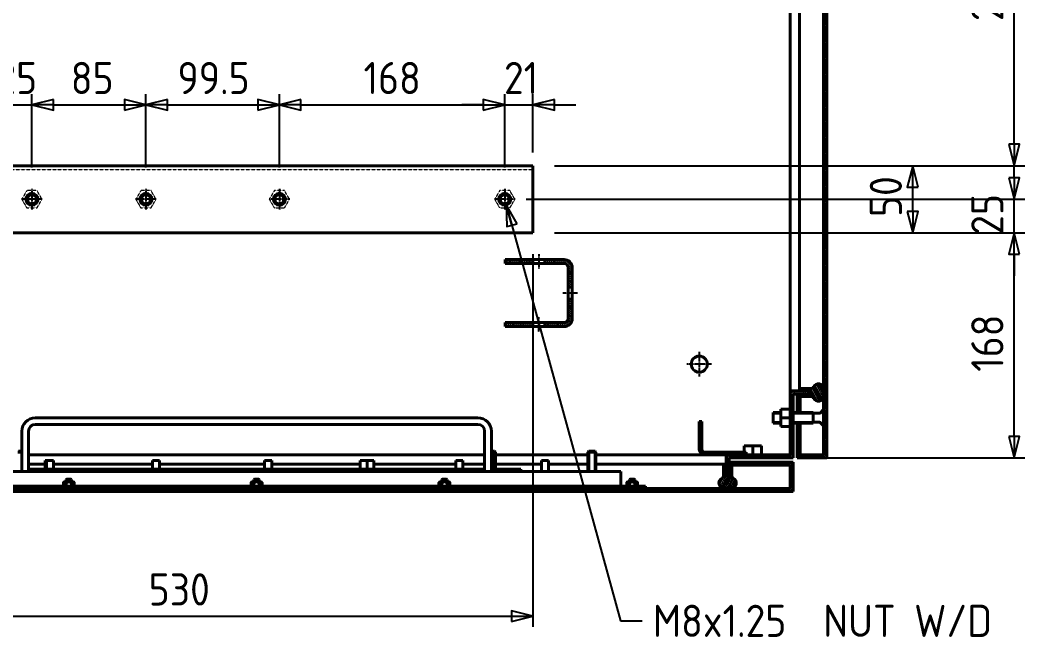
# Model space of a CAD drawing. Header units: millimetres. Extents: x 0 to 6720, y 0 to 4752.
# Drawn here: x 4962 to 5711, y 2012 to 2472 of the extents above; entities that cross this region are included whole.
import ezdxf

# ---------------------------------------------------------------- set-up
doc = ezdxf.new("R2010")
doc.units = ezdxf.units.MM
doc.linetypes.add('DPAB0445$0$CHAIN', pattern=[0.7087, 0.4724, -0.0591, 0.1181, -0.0591])
doc.linetypes.add('DPAB0445$0$DASHED', pattern=[0.2067, 0.1654, -0.0413])
for name, color, linetype, lineweight in [('DPAB0445$0$가려진 것(ISO)', 2, 'DPAB0445$0$DASHED', 18), ('DPAB0445$0$가시적인 것(ISO)', 3, 'Continuous', 40), ('DPAB0445$0$가시적인 좁은 것(ISO)', 3, 'Continuous', 35), ('DPAB0445$0$기호(ISO)', 5, 'Continuous', 25), ('DPAB0445$0$중심 표식(ISO)', 1, 'Continuous', 25), ('DPAB0445$0$중심선(ISO)', 1, 'Continuous', 25), ('DPAB0445$0$치수(ISO)', 2, 'Continuous', 25), ('DPAB0445$0$해치(ISO)', 7, 'Continuous', 18)]:
    doc.layers.add(name, color=color, linetype=linetype, lineweight=lineweight)
doc.styles.add('DPAB0445$0$치수 텍스트_PSTEK_POSCO', font='isocp.shx')
doc.dimstyles.new('DPAB0445$0$치수_PSTEK_POSCO', dxfattribs={"dimscale": 16, "dimtxt": 1.5, "dimasz": 1, "dimexe": 0.5, "dimexo": 1, "dimgap": 0.5, "dimtad": 1, "dimrnd": 1e-08, "dimdsep": 46, "dimtxsty": 'DPAB0445$0$치수 텍스트_PSTEK_POSCO', "dimblk": 'DPAB0445$0$Filled-2', "dimcen": 0.09, "dimdle": 10, "dimclrd": 7, "dimclre": 7, "dimclrt": 2, "dimadec": 1, "dimazin": 2, "dimtfac": 1, "dimtmove": 0, "dimatfit": 3, "dimldrblk": 'DPAB0445$0$Filled-2', "dimfxl": 0, "dimtolj": 1, "dimlwd": -1, "dimlwe": -1, "dimarcsym": 0})
doc.dimstyles.new('DPAB0445$0$치수_PSTEK_POSCO$7', dxfattribs={"dimscale": 16, "dimtxt": 1.5, "dimasz": 1, "dimexe": 0.5, "dimexo": 1, "dimgap": 0.5, "dimtad": 1, "dimrnd": 1e-08, "dimdsep": 46, "dimtxsty": 'DPAB0445$0$치수 텍스트_PSTEK_POSCO', "dimblk": 'DPAB0445$0$Filled-2', "dimcen": 0.09, "dimdle": 10, "dimclrd": 7, "dimclre": 7, "dimclrt": 2, "dimadec": 1, "dimazin": 2, "dimtfac": 1, "dimtmove": 0, "dimatfit": 3, "dimldrblk": 'DPAB0445$0$Filled-2', "dimfxl": 0, "dimtolj": 1, "dimlwd": -1, "dimlwe": -1, "dimarcsym": 0})
pattern_1 = [(135.00021, (-3e-05, -1e-05), (-0.71841785, -0.71842313), [])]
pattern_2 = [(120.000175, (-3e-05, -1e-05), (-0.87988026, -0.5080027), [])]

# ---------------------------------------------------------------- blocks, each defined once
blk = doc.blocks.new('DPAB0445$0$Filled-2')
at = {"color": 0}
for p, q in [((0, 0), (-1, 0.25)), ((-1, 0.25), (-1, -0.25)), ((-1, 0), (0, 0)), ((-1, -0.25), (0, 0))]:
    blk.add_line(p, q, dxfattribs=at)
at = {"color": 0, "flags": 128}
blk.add_lwpolyline([(-1, -0.25), (0, 0), (-1, 0.25), (-1, -0.25)], dxfattribs=at)
at = {"color": 0}
blk.add_solid([(-1, -0.25), (0, 0), (-1, 0.25), (-1, -0.25)], dxfattribs=at)
blk = doc.blocks.new('*D265')
at = {"layer": 'DPAB0445$0$치수(ISO)', "color": 7}
for p, q in [((5360.26, 2313.19), (5711, 2313.19)), ((5703, 2161.19), (5703, 2297.19)), ((5554.26, 2145.19), (5711, 2145.19))]:
    blk.add_line(p, q, dxfattribs=at)
at = {"layer": 'DPAB0445$0$치수(ISO)', "color": 7, "xscale": 16, "yscale": 16, "zscale": 16}
for p, rotation in [((5703, 2313.19), 90), ((5703, 2145.19), 270)]:
    blk.add_blockref('DPAB0445$0$Filled-2', p, dxfattribs=dict(at, rotation=rotation))
at = {"layer": 'DPAB0445$0$치수(ISO)', "color": 2, "insert": (5683, 2209.51), "char_height": 24, "attachment_point": 4, "rotation": 90, "style": 'DPAB0445$0$치수 텍스트_PSTEK_POSCO'}
blk.add_mtext('\\A1;168', dxfattribs=at)
blk = doc.blocks.new('*D266')
at = {"layer": 'DPAB0445$0$치수(ISO)', "color": 7}
for p, q in [((5360.26, 2363.19), (5635.34, 2363.19)), ((5627.34, 2329.19), (5627.34, 2347.19)), ((5360.26, 2313.19), (5635.34, 2313.19))]:
    blk.add_line(p, q, dxfattribs=at)
at = {"layer": 'DPAB0445$0$치수(ISO)', "color": 7, "xscale": 16, "yscale": 16, "zscale": 16}
for p, rotation in [((5627.34, 2363.19), 90), ((5627.34, 2313.19), 270)]:
    blk.add_blockref('DPAB0445$0$Filled-2', p, dxfattribs=dict(at, rotation=rotation))
at = {"layer": 'DPAB0445$0$치수(ISO)', "color": 2, "insert": (5607.34, 2324.98), "char_height": 24, "attachment_point": 4, "rotation": 90, "style": 'DPAB0445$0$치수 텍스트_PSTEK_POSCO'}
blk.add_mtext('\\A1;50', dxfattribs=at)
blk = doc.blocks.new('*D267')
at = {"layer": 'DPAB0445$0$치수(ISO)', "color": 7}
for p, q in [((5360.26, 2623.19), (5711, 2623.19)), ((5703, 2379.19), (5703, 2607.19)), ((5360.26, 2363.19), (5711, 2363.19))]:
    blk.add_line(p, q, dxfattribs=at)
at = {"layer": 'DPAB0445$0$치수(ISO)', "color": 7, "xscale": 16, "yscale": 16, "zscale": 16}
for p, rotation in [((5703, 2623.19), 90), ((5703, 2363.19), 270)]:
    blk.add_blockref('DPAB0445$0$Filled-2', p, dxfattribs=dict(at, rotation=rotation))
at = {"layer": 'DPAB0445$0$치수(ISO)', "color": 2, "insert": (5683, 2471.11), "char_height": 24, "attachment_point": 4, "rotation": 90, "style": 'DPAB0445$0$치수 텍스트_PSTEK_POSCO'}
blk.add_mtext('\\A1;260', dxfattribs=at)
blk = doc.blocks.new('*D274')
at = {"layer": 'DPAB0445$0$치수(ISO)', "color": 7}
for p, q in [((4814.26, 2297.19), (4814.26, 2019.12)), ((5344.26, 2297.19), (5344.26, 2019.12)), ((4830.26, 2027.12), (5328.26, 2027.12))]:
    blk.add_line(p, q, dxfattribs=at)
at = {"layer": 'DPAB0445$0$치수(ISO)', "color": 7, "xscale": 16, "yscale": 16, "zscale": 16, "rotation": 180}
blk.add_blockref('DPAB0445$0$Filled-2', (4814.26, 2027.12), dxfattribs=at)
at = {"layer": 'DPAB0445$0$치수(ISO)', "color": 7, "xscale": 16, "yscale": 16, "zscale": 16}
blk.add_blockref('DPAB0445$0$Filled-2', (5344.26, 2027.12), dxfattribs=at)
at = {"layer": 'DPAB0445$0$치수(ISO)', "color": 2, "insert": (5057.81, 2047.12), "char_height": 24, "attachment_point": 4, "style": 'DPAB0445$0$치수 텍스트_PSTEK_POSCO'}
blk.add_mtext('\\A1;530', dxfattribs=at)
blk = doc.blocks.new('*D278')
at = {"layer": 'DPAB0445$0$치수(ISO)', "color": 7}
for p, q in [((5323.26, 2361.89), (5323.26, 2416.66)), ((5344.26, 2373.19), (5344.26, 2416.66)), ((5307.26, 2408.66), (5291.26, 2408.66)), ((5323.26, 2408.66), (5344.26, 2408.66)), ((5360.26, 2408.66), (5376.26, 2408.66))]:
    blk.add_line(p, q, dxfattribs=at)
at = {"layer": 'DPAB0445$0$치수(ISO)', "color": 7, "xscale": 16, "yscale": 16, "zscale": 16}
blk.add_blockref('DPAB0445$0$Filled-2', (5323.26, 2408.66), dxfattribs=at)
at = {"layer": 'DPAB0445$0$치수(ISO)', "color": 7, "xscale": 16, "yscale": 16, "zscale": 16, "rotation": 180}
blk.add_blockref('DPAB0445$0$Filled-2', (5344.26, 2408.66), dxfattribs=at)
at = {"layer": 'DPAB0445$0$치수(ISO)', "color": 2, "insert": (5322.65, 2428.67), "char_height": 24, "attachment_point": 4, "style": 'DPAB0445$0$치수 텍스트_PSTEK_POSCO'}
blk.add_mtext('\\A1;21', dxfattribs=at)
blk = doc.blocks.new('*D279')
at = {"layer": 'DPAB0445$0$치수(ISO)', "color": 7}
for p, q in [((5155.26, 2361.89), (5155.26, 2416.66)), ((5323.26, 2361.89), (5323.26, 2416.66)), ((5171.26, 2408.66), (5307.26, 2408.66))]:
    blk.add_line(p, q, dxfattribs=at)
at = {"layer": 'DPAB0445$0$치수(ISO)', "color": 7, "xscale": 16, "yscale": 16, "zscale": 16, "rotation": 180}
blk.add_blockref('DPAB0445$0$Filled-2', (5155.26, 2408.66), dxfattribs=at)
at = {"layer": 'DPAB0445$0$치수(ISO)', "color": 7, "xscale": 16, "yscale": 16, "zscale": 16}
blk.add_blockref('DPAB0445$0$Filled-2', (5323.26, 2408.66), dxfattribs=at)
at = {"layer": 'DPAB0445$0$치수(ISO)', "color": 2, "insert": (5218, 2428.66), "char_height": 24, "attachment_point": 4, "style": 'DPAB0445$0$치수 텍스트_PSTEK_POSCO'}
blk.add_mtext('\\A1;168', dxfattribs=at)
blk = doc.blocks.new('*D280')
at = {"layer": 'DPAB0445$0$치수(ISO)', "color": 7}
for p, q in [((5055.76, 2361.89), (5055.76, 2416.66)), ((5155.26, 2361.89), (5155.26, 2416.66)), ((5071.76, 2408.66), (5139.26, 2408.66))]:
    blk.add_line(p, q, dxfattribs=at)
at = {"layer": 'DPAB0445$0$치수(ISO)', "color": 7, "xscale": 16, "yscale": 16, "zscale": 16, "rotation": 180}
blk.add_blockref('DPAB0445$0$Filled-2', (5055.76, 2408.66), dxfattribs=at)
at = {"layer": 'DPAB0445$0$치수(ISO)', "color": 7, "xscale": 16, "yscale": 16, "zscale": 16}
blk.add_blockref('DPAB0445$0$Filled-2', (5155.26, 2408.66), dxfattribs=at)
at = {"layer": 'DPAB0445$0$치수(ISO)', "color": 2, "insert": (5079.27, 2428.66), "char_height": 24, "attachment_point": 4, "style": 'DPAB0445$0$치수 텍스트_PSTEK_POSCO'}
blk.add_mtext('\\A1;99.5', dxfattribs=at)
blk = doc.blocks.new('*D281')
at = {"layer": 'DPAB0445$0$치수(ISO)', "color": 7}
for p, q in [((4970.76, 2361.89), (4970.76, 2416.66)), ((5055.76, 2361.89), (5055.76, 2416.66)), ((4986.76, 2408.66), (5039.76, 2408.66))]:
    blk.add_line(p, q, dxfattribs=at)
at = {"layer": 'DPAB0445$0$치수(ISO)', "color": 7, "xscale": 16, "yscale": 16, "zscale": 16, "rotation": 180}
blk.add_blockref('DPAB0445$0$Filled-2', (4970.76, 2408.66), dxfattribs=at)
at = {"layer": 'DPAB0445$0$치수(ISO)', "color": 7, "xscale": 16, "yscale": 16, "zscale": 16}
blk.add_blockref('DPAB0445$0$Filled-2', (5055.76, 2408.66), dxfattribs=at)
at = {"layer": 'DPAB0445$0$치수(ISO)', "color": 2, "insert": (4999.72, 2428.66), "char_height": 24, "attachment_point": 4, "style": 'DPAB0445$0$치수 텍스트_PSTEK_POSCO'}
blk.add_mtext('\\A1;85', dxfattribs=at)
blk = doc.blocks.new('*D282')
at = {"layer": 'DPAB0445$0$치수(ISO)', "color": 7}
for p, q in [((4945.76, 2361.89), (4945.76, 2416.66)), ((4970.76, 2361.89), (4970.76, 2416.66)), ((4929.76, 2408.66), (4913.76, 2408.66)), ((4945.76, 2408.66), (4970.76, 2408.66)), ((4986.76, 2408.66), (5002.76, 2408.66))]:
    blk.add_line(p, q, dxfattribs=at)
at = {"layer": 'DPAB0445$0$치수(ISO)', "color": 7, "xscale": 16, "yscale": 16, "zscale": 16}
blk.add_blockref('DPAB0445$0$Filled-2', (4945.76, 2408.66), dxfattribs=at)
at = {"layer": 'DPAB0445$0$치수(ISO)', "color": 7, "xscale": 16, "yscale": 16, "zscale": 16, "rotation": 180}
blk.add_blockref('DPAB0445$0$Filled-2', (4970.76, 2408.66), dxfattribs=at)
at = {"layer": 'DPAB0445$0$치수(ISO)', "color": 2, "insert": (4944.26, 2428.67), "char_height": 24, "attachment_point": 4, "style": 'DPAB0445$0$치수 텍스트_PSTEK_POSCO'}
blk.add_mtext('\\A1;25', dxfattribs=at)
blk = doc.blocks.new('*D283')
at = {"layer": 'DPAB0445$0$치수(ISO)', "color": 7}
for p, q in [((5703, 2354.19), (5703, 2370.19)), ((5339.26, 2338.19), (5711, 2338.19)), ((5703, 2313.19), (5703, 2338.19)), ((5360.26, 2313.19), (5711, 2313.19)), ((5703, 2297.19), (5703, 2281.19))]:
    blk.add_line(p, q, dxfattribs=at)
at = {"layer": 'DPAB0445$0$치수(ISO)', "color": 7, "xscale": 16, "yscale": 16, "zscale": 16}
for p, rotation in [((5703, 2338.19), 270), ((5703, 2313.19), 90)]:
    blk.add_blockref('DPAB0445$0$Filled-2', p, dxfattribs=dict(at, rotation=rotation))
at = {"layer": 'DPAB0445$0$치수(ISO)', "color": 2, "insert": (5683, 2311.68), "char_height": 24, "attachment_point": 4, "rotation": 90, "style": 'DPAB0445$0$치수 텍스트_PSTEK_POSCO'}
blk.add_mtext('\\A1;25', dxfattribs=at)

msp = doc.modelspace()

# ---------------------------------------------------------------- hatches: boundary and pattern name
at = {"layer": 'DPAB0445$0$해치(ISO)'}
h = msp.add_hatch(dxfattribs=at)
h.set_pattern_fill('ANSI31', color=256, scale=8.128, style=0)
h.set_pattern_definition([(45, (-3e-05, -1e-05), (-0.71842049, 0.71842049), [])])
h.paths.add_polyline_path([(5538.258, 2192.885), (5542.998, 2192.885), (5550.998, 2192.885), (5550.998, 2195.185), (5542.998, 2195.185), (5535.958, 2195.185), (5535.958, 2147.485), (5488.258, 2147.485), (5488.258, 2140.485), (5488.258, 2132.485), (5490.558, 2132.485), (5490.558, 2140.485), (5490.558, 2145.185), (5538.258, 2145.185)])
h.paths.add_polyline_path([(5490.558, 2795.185), (5490.558, 2799.885), (5490.558, 2807.885), (5488.258, 2807.885), (5488.258, 2799.885), (5488.258, 2792.885), (5535.958, 2792.885), (5535.958, 2745.185), (5542.998, 2745.185), (5550.998, 2745.185), (5550.998, 2747.485), (5542.998, 2747.485), (5538.258, 2747.485), (5538.258, 2795.185)])
h.paths.add_polyline_path([(4740.558, 2147.485), (4740.558, 2249.185), (4740.558, 2263.685), (4740.558, 2272.685), (4740.558, 2287.185), (4740.558, 2699.185), (4740.558, 2713.685), (4740.558, 2722.685), (4740.558, 2737.185), (4740.558, 2792.885), (4788.258, 2792.885), (4788.258, 2799.885), (4788.258, 2807.885), (4785.958, 2807.885), (4785.958, 2799.885), (4785.958, 2795.185), (4738.258, 2795.185), (4738.258, 2145.185), (4785.958, 2145.185), (4785.958, 2140.485), (4785.958, 2132.485), (4788.258, 2132.485), (4788.258, 2140.485), (4788.258, 2147.485)])
h = msp.add_hatch(dxfattribs=at)
h.set_pattern_fill('ANSI31', color=256, scale=8.128, angle=75.000175, style=0)
h.set_pattern_definition(pattern_2)
h.paths.add_polyline_path([(5541.258, 2145.185), (5563.258, 2145.185), (5563.258, 2795.185), (5541.258, 2795.185), (5541.258, 2775.185), (5543.558, 2775.185), (5543.558, 2792.885), (5560.958, 2792.885), (5560.958, 2749.4), (5560.958, 2743.271), (5560.958, 2197.1), (5560.958, 2190.971), (5560.958, 2147.485), (5543.558, 2147.485), (5543.558, 2165.185), (5541.258, 2165.185)])
h = msp.add_hatch(dxfattribs=at)
h.set_pattern_fill('ANSI31', color=256, scale=8.128, angle=75.000175, style=0)
h.set_pattern_definition(pattern_2)
edge = h.paths.add_edge_path()
edge.add_line((5551.544, 2749.335), (5542.998, 2749.335))
edge.add_line((5542.998, 2749.335), (5542.998, 2747.485))
edge.add_line((5542.998, 2747.485), (5550.998, 2747.485))
edge.add_line((5550.998, 2747.485), (5550.998, 2745.185))
edge.add_line((5550.998, 2745.185), (5542.998, 2745.185))
edge.add_line((5542.998, 2745.185), (5542.998, 2743.335))
edge.add_line((5542.998, 2743.335), (5551.544, 2743.335))
edge.add_ellipse((5551.544, 2741.335), major_axis=(0, 2), ratio=1, start_angle=294.624318, end_angle=360, ccw=False)
edge.add_ellipse((5556.998, 2743.835), major_axis=(-3.636, -1.667), ratio=1, start_angle=0, end_angle=147.266067)
edge.add_ellipse((5556.998, 2743.835), major_axis=(3.96, -0.564), ratio=1, start_angle=0, end_angle=8.109614)
edge.add_line((5560.998, 2743.835), (5560.998, 2748.835))
edge.add_ellipse((5556.998, 2748.835), major_axis=(4, 0), ratio=1, start_angle=0, end_angle=8.109614)
edge.add_ellipse((5556.998, 2748.835), major_axis=(3.96, 0.564), ratio=1, start_angle=0, end_angle=147.266067)
edge.add_ellipse((5551.544, 2751.335), major_axis=(1.818, -0.833), ratio=1, start_angle=294.624318, end_angle=360, ccw=False)
edge = h.paths.add_edge_path()
edge.add_ellipse((5556.998, 2196.535), major_axis=(4, 0), ratio=1, start_angle=0, end_angle=8.109614)
edge.add_ellipse((5556.998, 2196.535), major_axis=(3.96, 0.564), ratio=1, start_angle=0, end_angle=147.266067)
edge.add_ellipse((5551.544, 2199.035), major_axis=(1.818, -0.833), ratio=1, start_angle=294.624318, end_angle=360, ccw=False)
edge.add_line((5551.544, 2197.035), (5542.998, 2197.035))
edge.add_line((5542.998, 2197.035), (5542.998, 2195.185))
edge.add_line((5542.998, 2195.185), (5550.998, 2195.185))
edge.add_line((5550.998, 2195.185), (5550.998, 2192.885))
edge.add_line((5550.998, 2192.885), (5542.998, 2192.885))
edge.add_line((5542.998, 2192.885), (5542.998, 2191.035))
edge.add_line((5542.998, 2191.035), (5551.544, 2191.035))
edge.add_ellipse((5551.544, 2189.035), major_axis=(0, 2), ratio=1, start_angle=294.624318, end_angle=360, ccw=False)
edge.add_ellipse((5556.998, 2191.535), major_axis=(-3.636, -1.667), ratio=1, start_angle=0, end_angle=147.266067)
edge.add_ellipse((5556.998, 2191.535), major_axis=(3.96, -0.564), ratio=1, start_angle=0, end_angle=8.109614)
edge.add_line((5560.998, 2191.535), (5560.998, 2196.535))
h = msp.add_hatch(dxfattribs=at)
h.set_pattern_fill('ANSI31', color=256, scale=8.128, angle=90.00021, style=0)
h.set_pattern_definition(pattern_1)
h.paths.add_polyline_path([(5344.058, 2290.185), (5344.058, 2293.185), (5323.558, 2293.185), (5323.558, 2290.185)])
edge = h.paths.add_edge_path()
edge.add_line((5353.058, 2293.185), (5353.058, 2290.185))
edge.add_line((5353.058, 2290.185), (5367.558, 2290.185))
edge.add_ellipse((5367.558, 2287.185), major_axis=(0, 3), ratio=1, start_angle=270, end_angle=360, ccw=False)
edge.add_line((5370.558, 2287.185), (5370.558, 2272.685))
edge.add_line((5370.558, 2272.685), (5373.558, 2272.685))
edge.add_line((5373.558, 2272.685), (5373.558, 2287.185))
edge.add_ellipse((5367.558, 2287.185), major_axis=(6, 0), ratio=1, start_angle=0, end_angle=90)
edge.add_line((5367.558, 2293.185), (5353.058, 2293.185))
edge = h.paths.add_edge_path()
edge.add_line((5353.058, 2246.185), (5353.058, 2243.185))
edge.add_line((5353.058, 2243.185), (5367.558, 2243.185))
edge.add_ellipse((5367.558, 2249.185), major_axis=(0, -6), ratio=1, start_angle=0, end_angle=90)
edge.add_line((5373.558, 2249.185), (5373.558, 2263.685))
edge.add_line((5373.558, 2263.685), (5370.558, 2263.685))
edge.add_line((5370.558, 2263.685), (5370.558, 2249.185))
edge.add_ellipse((5367.558, 2249.185), major_axis=(3, 0), ratio=1, start_angle=270, end_angle=360, ccw=False)
edge.add_line((5367.558, 2246.185), (5353.058, 2246.185))
h.paths.add_polyline_path([(5323.558, 2246.185), (5323.558, 2243.185), (5344.058, 2243.185), (5344.058, 2246.185)])
h = msp.add_hatch(dxfattribs=at)
h.set_pattern_fill('ANSI31', color=256, scale=8.128, angle=90.00021, style=0)
h.set_pattern_definition(pattern_1)
h.paths.add_polyline_path([(4738.258, 2142.185), (4738.258, 2120.185), (5538.258, 2120.185), (5538.258, 2142.185), (5518.258, 2142.185), (5518.258, 2139.885), (5535.958, 2139.885), (5535.958, 2122.485), (5491.908, 2122.485), (5486.908, 2122.485), (4789.608, 2122.485), (4784.608, 2122.485), (4740.558, 2122.485), (4740.558, 2139.885), (4758.258, 2139.885), (4758.258, 2142.185)])
h = msp.add_hatch(dxfattribs=at)
h.set_pattern_fill('ANSI31', color=256, scale=8.128, angle=14.999978, style=0)
h.set_pattern_definition([(59.999978, (-3e-05, -1e-05), (-0.87988161, 0.50800034), [])])
edge = h.paths.add_edge_path()
edge.add_line((5492.408, 2131.94), (5492.408, 2140.485))
edge.add_line((5492.408, 2140.485), (5490.558, 2140.485))
edge.add_line((5490.558, 2140.485), (5490.558, 2132.485))
edge.add_line((5490.558, 2132.485), (5488.258, 2132.485))
edge.add_line((5488.258, 2132.485), (5488.258, 2140.485))
edge.add_line((5488.258, 2140.485), (5486.408, 2140.485))
edge.add_line((5486.408, 2140.485), (5486.408, 2131.94))
edge.add_ellipse((5484.408, 2131.94), major_axis=(2, 0), ratio=1, start_angle=294.624318, end_angle=360, ccw=False)
edge.add_ellipse((5486.908, 2126.485), major_axis=(-1.667, 3.636), ratio=1, start_angle=0, end_angle=155.375682)
edge.add_line((5486.908, 2122.485), (5491.908, 2122.485))
edge.add_ellipse((5491.908, 2126.485), major_axis=(0, -4), ratio=1, start_angle=0, end_angle=155.375682)
edge.add_ellipse((5494.408, 2131.94), major_axis=(-0.833, -1.818), ratio=1, start_angle=294.624318, end_angle=360, ccw=False)
edge = h.paths.add_edge_path()
edge.add_ellipse((4789.608, 2126.485), major_axis=(0, -4), ratio=1, start_angle=0, end_angle=155.375682)
edge.add_ellipse((4792.108, 2131.94), major_axis=(-0.833, -1.818), ratio=1, start_angle=294.624318, end_angle=360, ccw=False)
edge.add_line((4790.108, 2131.94), (4790.108, 2140.485))
edge.add_line((4790.108, 2140.485), (4788.258, 2140.485))
edge.add_line((4788.258, 2140.485), (4788.258, 2132.485))
edge.add_line((4788.258, 2132.485), (4785.958, 2132.485))
edge.add_line((4785.958, 2132.485), (4785.958, 2140.485))
edge.add_line((4785.958, 2140.485), (4784.108, 2140.485))
edge.add_line((4784.108, 2140.485), (4784.108, 2131.94))
edge.add_ellipse((4782.108, 2131.94), major_axis=(2, 0), ratio=1, start_angle=294.624318, end_angle=360, ccw=False)
edge.add_ellipse((4784.608, 2126.485), major_axis=(-1.667, 3.636), ratio=1, start_angle=0, end_angle=155.375682)
edge.add_line((4784.608, 2122.485), (4789.608, 2122.485))

# ---------------------------------------------------------------- linework, layer by layer
at = {"layer": 'DPAB0445$0$가려진 것(ISO)'}
for p, q in [((5344.258, 2360.185), (4814.258, 2360.185)), ((4967.006, 2344.685), (4963.253, 2338.185)), ((4974.511, 2344.685), (4967.006, 2344.685)), ((4978.264, 2338.185), (4974.511, 2344.685)), ((5052.006, 2344.685), (5048.253, 2338.185)), ((5059.511, 2344.685), (5052.006, 2344.685)), ((5063.264, 2338.185), (5059.511, 2344.685)), ((5151.506, 2344.685), (5147.753, 2338.185)), ((5159.011, 2344.685), (5151.506, 2344.685)), ((5162.764, 2338.185), (5159.011, 2344.685)), ((5319.506, 2344.685), (5315.753, 2338.185)), ((5327.011, 2344.685), (5319.506, 2344.685)), ((5330.764, 2338.185), (5327.011, 2344.685)), ((4963.253, 2338.185), (4967.006, 2331.685)), ((4974.511, 2331.685), (4978.264, 2338.185)), ((5048.253, 2338.185), (5052.006, 2331.685)), ((5059.511, 2331.685), (5063.264, 2338.185)), ((5147.753, 2338.185), (5151.506, 2331.685)), ((5159.011, 2331.685), (5162.764, 2338.185)), ((5315.753, 2338.185), (5319.506, 2331.685)), ((5327.011, 2331.685), (5330.764, 2338.185)), ((4967.006, 2331.685), (4974.511, 2331.685)), ((5052.006, 2331.685), (5059.511, 2331.685)), ((5151.506, 2331.685), (5159.011, 2331.685)), ((5319.506, 2331.685), (5327.011, 2331.685))]:
    msp.add_line(p, q, dxfattribs=at)
at = {"layer": 'DPAB0445$0$가시적인 것(ISO)'}
for p, q in [((5563.258, 2145.185), (5563.258, 2795.185)), ((5560.958, 2792.885), (5560.958, 2147.485)), ((5535.958, 2195.185), (5535.958, 2745.185)), ((5542.998, 2197.035), (5542.998, 2743.335)), ((5344.258, 2363.185), (4814.258, 2363.185)), ((5344.258, 2357.185), (5344.258, 2363.185)), ((5344.258, 2357.185), (5344.258, 2313.185)), ((4814.258, 2313.185), (5344.258, 2313.185)), ((5344.058, 2293.185), (5323.558, 2293.185)), ((5323.558, 2293.185), (5323.558, 2290.185)), ((5344.058, 2290.185), (5344.058, 2293.185)), ((5344.058, 2293.185), (5353.058, 2293.185)), ((5353.058, 2293.185), (5353.058, 2290.185)), ((5367.558, 2293.185), (5353.058, 2293.185)), ((5323.558, 2290.185), (5344.058, 2290.185)), ((5353.058, 2290.185), (5344.058, 2290.185)), ((5353.058, 2290.185), (5367.558, 2290.185)), ((5370.558, 2287.185), (5370.558, 2272.685)), ((5373.558, 2272.685), (5373.558, 2287.185)), ((5370.558, 2272.685), (5373.558, 2272.685)), ((5370.558, 2263.685), (5370.558, 2272.685)), ((5373.558, 2272.685), (5373.558, 2263.685)), ((5373.558, 2263.685), (5370.558, 2263.685)), ((5370.558, 2263.685), (5370.558, 2249.185)), ((5373.558, 2249.185), (5373.558, 2263.685)), ((5323.558, 2246.185), (5323.558, 2243.185)), ((5344.058, 2246.185), (5323.558, 2246.185)), ((5323.558, 2243.185), (5344.058, 2243.185)), ((5344.058, 2243.185), (5344.058, 2246.185)), ((5344.058, 2246.185), (5353.058, 2246.185)), ((5353.058, 2243.185), (5344.058, 2243.185)), ((5353.058, 2246.185), (5353.058, 2243.185)), ((5367.558, 2246.185), (5353.058, 2246.185)), ((5353.058, 2243.185), (5367.558, 2243.185)), ((5550.998, 2195.185), (5535.958, 2195.185)), ((5535.958, 2195.185), (5535.958, 2147.485)), ((5551.544, 2197.035), (5542.998, 2197.035)), ((5542.998, 2197.035), (5542.998, 2195.185)), ((5542.998, 2195.185), (5550.998, 2195.185)), ((5550.998, 2192.885), (5550.998, 2195.185)), ((5550.998, 2195.185), (5550.998, 2192.885)), ((5560.998, 2191.535), (5560.998, 2196.535)), ((5538.258, 2192.885), (5550.998, 2192.885)), ((5538.258, 2145.185), (5538.258, 2192.885)), ((5541.258, 2179.185), (5541.258, 2192.885)), ((5550.998, 2192.885), (5542.998, 2192.885)), ((5542.998, 2192.885), (5542.998, 2191.035)), ((5542.998, 2191.035), (5551.544, 2191.035)), ((5543.558, 2191.035), (5543.558, 2179.185)), ((5535.958, 2181.685), (5529.158, 2181.685)), ((5529.158, 2181.685), (5529.158, 2175.185)), ((5558.416, 2178.743), (5560.958, 2181.285)), ((5303.258, 2175.185), (4973.258, 2175.185)), ((5470.258, 2172.485), (5468.258, 2172.485)), ((5468.258, 2169.485), (5468.258, 2172.485)), ((5470.258, 2172.485), (5470.258, 2169.485)), ((5523.258, 2171.185), (5523.258, 2179.185)), ((5523.258, 2179.185), (5529.158, 2179.185)), ((5535.958, 2175.185), (5529.158, 2175.185)), ((5529.158, 2175.185), (5529.158, 2168.685)), ((5538.258, 2179.185), (5553.258, 2179.185)), ((5553.258, 2171.185), (5553.258, 2179.185)), ((5553.258, 2171.185), (5553.258, 2179.185)), ((5553.258, 2178.509), (5557.85, 2178.509)), ((4963.258, 2165.185), (4963.258, 2135.185)), ((4968.258, 2165.185), (4968.258, 2135.185)), ((5303.258, 2170.185), (4973.258, 2170.185)), ((5308.258, 2135.185), (5308.258, 2165.185)), ((5313.258, 2135.185), (5313.258, 2165.185)), ((5468.258, 2169.485), (5468.258, 2151.485)), ((5470.258, 2151.485), (5470.258, 2169.485)), ((5523.258, 2171.185), (5529.158, 2171.185)), ((5535.958, 2168.685), (5529.158, 2168.685)), ((5538.258, 2171.185), (5553.258, 2171.185)), ((5541.258, 2165.185), (5541.258, 2171.185)), ((5543.558, 2165.185), (5541.258, 2165.185)), ((5541.258, 2165.185), (5541.258, 2145.185)), ((5543.558, 2171.185), (5543.558, 2165.185)), ((5543.558, 2147.485), (5543.558, 2165.185)), ((5553.258, 2171.862), (5557.85, 2171.862)), ((5558.416, 2171.628), (5560.958, 2169.085)), ((4960.858, 2150.185), (4963.258, 2150.185)), ((5313.258, 2150.185), (5315.658, 2150.185)), ((5315.658, 2150.185), (5316.258, 2149.585)), ((5385.858, 2150.185), (5385.258, 2149.585)), ((5385.858, 2150.185), (5390.658, 2150.185)), ((5390.658, 2150.185), (5391.258, 2149.585)), ((5501.758, 2149.485), (5501.758, 2154.285)), ((5508.258, 2154.285), (5501.758, 2154.285)), ((5514.758, 2154.285), (5508.258, 2154.285)), ((5508.258, 2147.485), (5508.258, 2154.285)), ((5514.758, 2147.485), (5514.758, 2154.285)), ((4963.258, 2149.585), (4960.258, 2149.585)), ((4968.258, 2147.485), (5308.258, 2147.485)), ((4981.558, 2143.185), (4980.758, 2143.185)), ((4980.758, 2136.785), (4980.758, 2143.185)), ((4986.958, 2143.185), (4981.558, 2143.185)), ((4981.558, 2136.785), (4981.558, 2143.185)), ((4986.958, 2136.785), (4986.958, 2143.185)), ((5065.758, 2143.185), (5060.758, 2143.185)), ((5060.758, 2136.785), (5060.758, 2143.185)), ((5065.758, 2136.785), (5065.758, 2143.185)), ((5149.558, 2143.185), (5144.158, 2143.185)), ((5144.158, 2136.785), (5144.158, 2143.185)), ((5149.558, 2136.785), (5149.558, 2143.185)), ((5220.808, 2143.185), (5215.408, 2143.185)), ((5215.408, 2136.785), (5215.408, 2143.185)), ((5225.758, 2143.185), (5220.808, 2143.185)), ((5220.808, 2136.785), (5220.808, 2143.185)), ((5225.758, 2136.785), (5225.758, 2143.185)), ((5292.058, 2143.185), (5286.658, 2143.185)), ((5286.658, 2136.785), (5286.658, 2143.185)), ((5292.058, 2136.785), (5292.058, 2143.185)), ((5316.258, 2149.585), (5313.258, 2149.585)), ((5316.258, 2135.185), (5316.258, 2149.585)), ((5316.258, 2147.485), (5385.258, 2147.485)), ((5355.758, 2143.185), (5350.758, 2143.185)), ((5350.758, 2135.185), (5350.758, 2143.185)), ((5355.758, 2135.185), (5355.758, 2143.185)), ((5391.258, 2149.585), (5385.258, 2149.585)), ((5385.258, 2135.185), (5385.258, 2149.585)), ((5391.258, 2135.185), (5391.258, 2149.585)), ((5391.258, 2147.485), (5472.258, 2147.485)), ((5503.258, 2149.485), (5472.258, 2149.485)), ((5472.258, 2147.485), (5488.258, 2147.485)), ((5535.958, 2147.485), (5488.258, 2147.485)), ((5488.258, 2147.485), (5488.258, 2132.485)), ((5490.558, 2132.485), (5490.558, 2145.185)), ((5490.558, 2145.185), (5538.258, 2145.185)), ((5503.258, 2147.485), (5503.258, 2149.485)), ((5541.258, 2145.185), (5563.258, 2145.185)), ((5560.958, 2147.485), (5543.558, 2147.485)), ((4866.658, 2135.185), (5409.858, 2135.185)), ((4968.258, 2140.485), (4980.758, 2140.485)), ((4968.258, 2136.785), (5308.258, 2136.785)), ((4986.958, 2140.485), (5060.758, 2140.485)), ((5065.758, 2140.485), (5144.158, 2140.485)), ((5149.558, 2140.485), (5215.408, 2140.485)), ((5225.758, 2140.485), (5286.658, 2140.485)), ((5292.058, 2140.485), (5308.258, 2140.485)), ((5316.258, 2140.485), (5350.758, 2140.485)), ((5316.258, 2136.785), (5335.258, 2136.785)), ((5335.258, 2136.785), (5335.258, 2135.185)), ((5355.758, 2140.485), (5385.258, 2140.485)), ((5391.258, 2140.485), (5486.408, 2140.485)), ((5409.858, 2124.085), (5409.858, 2135.185)), ((5488.258, 2140.485), (5486.408, 2140.485)), ((5486.408, 2140.485), (5486.408, 2131.94)), ((5488.258, 2132.485), (5488.258, 2140.485)), ((5490.558, 2142.185), (5518.258, 2142.185)), ((5492.408, 2140.485), (5490.558, 2140.485)), ((5490.558, 2140.485), (5490.558, 2132.485)), ((5492.408, 2131.94), (5492.408, 2140.485)), ((5518.258, 2139.885), (5492.408, 2139.885)), ((5538.258, 2142.185), (5518.258, 2142.185)), ((5518.258, 2142.185), (5518.258, 2139.885)), ((5518.258, 2139.885), (5535.958, 2139.885)), ((5535.958, 2139.885), (5535.958, 2122.485)), ((5538.258, 2120.185), (5538.258, 2142.185)), ((4994.758, 2127.285), (4994.217, 2126.973)), ((4995.227, 2127.285), (4994.758, 2127.285)), ((4998.258, 2127.285), (4995.227, 2127.285)), ((4996.658, 2129.485), (4996.258, 2129.085)), ((5000.258, 2129.085), (4996.258, 2129.085)), ((4996.258, 2127.285), (4996.258, 2129.085)), ((5000.258, 2129.085), (4996.258, 2129.085)), ((4996.658, 2129.485), (4999.858, 2129.485)), ((5001.29, 2127.285), (4998.258, 2127.285)), ((4999.858, 2129.485), (5000.258, 2129.085)), ((5000.258, 2127.285), (5000.258, 2129.085)), ((5001.758, 2127.285), (5001.29, 2127.285)), ((5001.758, 2127.285), (5002.3, 2126.973)), ((5134.758, 2127.285), (5134.217, 2126.973)), ((5135.227, 2127.285), (5134.758, 2127.285)), ((5138.258, 2127.285), (5135.227, 2127.285)), ((5136.658, 2129.485), (5136.258, 2129.085)), ((5140.258, 2129.085), (5136.258, 2129.085)), ((5136.258, 2127.285), (5136.258, 2129.085)), ((5140.258, 2129.085), (5136.258, 2129.085)), ((5136.658, 2129.485), (5139.858, 2129.485)), ((5141.29, 2127.285), (5138.258, 2127.285)), ((5139.858, 2129.485), (5140.258, 2129.085)), ((5140.258, 2127.285), (5140.258, 2129.085)), ((5141.758, 2127.285), (5141.29, 2127.285)), ((5141.758, 2127.285), (5142.3, 2126.973)), ((5274.758, 2127.285), (5274.217, 2126.973)), ((5275.227, 2127.285), (5274.758, 2127.285)), ((5278.258, 2127.285), (5275.227, 2127.285)), ((5276.658, 2129.485), (5276.258, 2129.085)), ((5280.258, 2129.085), (5276.258, 2129.085)), ((5276.258, 2127.285), (5276.258, 2129.085)), ((5280.258, 2129.085), (5276.258, 2129.085)), ((5276.658, 2129.485), (5279.858, 2129.485)), ((5281.29, 2127.285), (5278.258, 2127.285)), ((5279.858, 2129.485), (5280.258, 2129.085)), ((5280.258, 2127.285), (5280.258, 2129.085)), ((5281.758, 2127.285), (5281.29, 2127.285)), ((5281.758, 2127.285), (5282.3, 2126.973)), ((5414.758, 2127.285), (5414.217, 2126.973)), ((5415.227, 2127.285), (5414.758, 2127.285)), ((5418.258, 2127.285), (5415.227, 2127.285)), ((5416.658, 2129.485), (5416.258, 2129.085)), ((5420.258, 2129.085), (5416.258, 2129.085)), ((5416.258, 2127.285), (5416.258, 2129.085)), ((5420.258, 2129.085), (5416.258, 2129.085)), ((5416.658, 2129.485), (5419.858, 2129.485)), ((5421.29, 2127.285), (5418.258, 2127.285)), ((5419.858, 2129.485), (5420.258, 2129.085)), ((5420.258, 2127.285), (5420.258, 2129.085)), ((5421.758, 2127.285), (5421.29, 2127.285)), ((5421.758, 2127.285), (5422.3, 2126.973)), ((5488.258, 2132.485), (5490.558, 2132.485)), ((5490.558, 2132.485), (5488.258, 2132.485)), ((4738.258, 2120.185), (5538.258, 2120.185)), ((5535.958, 2122.485), (4740.558, 2122.485)), ((4848.258, 2124.085), (5428.258, 2124.085)), ((4994.217, 2124.085), (4994.217, 2126.973)), ((4996.238, 2124.085), (4996.238, 2126.973)), ((5000.279, 2124.085), (5000.279, 2126.973)), ((5002.3, 2124.085), (5002.3, 2126.973)), ((5134.217, 2124.085), (5134.217, 2126.973)), ((5136.238, 2124.085), (5136.238, 2126.973)), ((5140.279, 2124.085), (5140.279, 2126.973)), ((5142.3, 2124.085), (5142.3, 2126.973)), ((5274.217, 2124.085), (5274.217, 2126.973)), ((5276.238, 2124.085), (5276.238, 2126.973)), ((5280.279, 2124.085), (5280.279, 2126.973)), ((5282.3, 2124.085), (5282.3, 2126.973)), ((5414.217, 2124.085), (5414.217, 2126.973)), ((5416.238, 2124.085), (5416.238, 2126.973)), ((5420.279, 2124.085), (5420.279, 2126.973)), ((5422.3, 2124.085), (5422.3, 2126.973)), ((5428.258, 2122.485), (5428.258, 2124.085)), ((5486.908, 2122.485), (5491.908, 2122.485))]:
    msp.add_line(p, q, dxfattribs=at)
for centre, radius in [((4970.758, 2338.185), 4.5), ((4970.758, 2338.185), 3.324), ((5055.758, 2338.185), 4.5), ((5055.758, 2338.185), 3.324), ((5155.258, 2338.185), 4.5), ((5155.258, 2338.185), 3.324), ((5323.258, 2338.185), 4.5), ((5323.258, 2338.185), 3.324), ((5468.258, 2215.185), 6)]:
    msp.add_circle(centre, radius, dxfattribs=at)
for centre, radius, start, end in [((5367.558, 2287.185), 6, 0, 90), ((5367.558, 2287.185), 3, 0, 90), ((5367.558, 2249.185), 6, 270, 0), ((5367.558, 2249.185), 3, 270, 0), ((5551.544, 2199.035), 2, 270, 335.375682), ((5556.998, 2196.535), 4, 0, 155.375682), ((5551.544, 2189.035), 2, 24.624318, 90), ((5556.998, 2191.535), 4, 204.624318, 0), ((4973.258, 2165.185), 10, 90, 180), ((5303.258, 2165.185), 10, 0, 90), ((5557.85, 2179.309), 0.8, 270, 315), ((4973.258, 2165.185), 5, 90, 180), ((5303.258, 2165.185), 5, 0, 90), ((5557.85, 2171.062), 0.8, 45, 90), ((5472.258, 2151.485), 4, 180, 270), ((5472.258, 2151.485), 2, 180, 270), ((5486.908, 2126.485), 4, 114.624318, 270), ((5484.408, 2131.94), 2, 294.624318, 0), ((5491.908, 2126.485), 4, 270, 65.375682), ((5494.408, 2131.94), 2, 180, 245.375682)]:
    msp.add_arc(centre, radius, start, end, dxfattribs=at)
for points in [[(4995.227, 2127.285), (4994.758, 2127.285), (4994.217, 2126.973)], [(4996.238, 2126.973), (4995.696, 2127.285), (4995.227, 2127.285)], [(4998.258, 2127.285), (4997.321, 2127.285), (4996.238, 2126.973)], [(5000.279, 2126.973), (4999.196, 2127.285), (4998.258, 2127.285)], [(5001.29, 2127.285), (5000.821, 2127.285), (5000.279, 2126.973)], [(5002.3, 2126.973), (5001.758, 2127.285), (5001.29, 2127.285)], [(5135.227, 2127.285), (5134.758, 2127.285), (5134.217, 2126.973)], [(5136.238, 2126.973), (5135.696, 2127.285), (5135.227, 2127.285)], [(5138.258, 2127.285), (5137.321, 2127.285), (5136.238, 2126.973)], [(5140.279, 2126.973), (5139.196, 2127.285), (5138.258, 2127.285)], [(5141.29, 2127.285), (5140.821, 2127.285), (5140.279, 2126.973)], [(5142.3, 2126.973), (5141.758, 2127.285), (5141.29, 2127.285)], [(5275.227, 2127.285), (5274.758, 2127.285), (5274.217, 2126.973)], [(5276.238, 2126.973), (5275.696, 2127.285), (5275.227, 2127.285)], [(5278.258, 2127.285), (5277.321, 2127.285), (5276.238, 2126.973)], [(5280.279, 2126.973), (5279.196, 2127.285), (5278.258, 2127.285)], [(5281.29, 2127.285), (5280.821, 2127.285), (5280.279, 2126.973)], [(5282.3, 2126.973), (5281.758, 2127.285), (5281.29, 2127.285)], [(5415.227, 2127.285), (5414.758, 2127.285), (5414.217, 2126.973)], [(5416.238, 2126.973), (5415.696, 2127.285), (5415.227, 2127.285)], [(5418.258, 2127.285), (5417.321, 2127.285), (5416.238, 2126.973)], [(5420.279, 2126.973), (5419.196, 2127.285), (5418.258, 2127.285)], [(5421.29, 2127.285), (5420.821, 2127.285), (5420.279, 2126.973)], [(5422.3, 2126.973), (5421.758, 2127.285), (5421.29, 2127.285)]]:
    msp.add_rational_spline(points, [1, 1.0379548493, 1], degree=2, dxfattribs=at)
at = {"layer": 'DPAB0445$0$가시적인 좁은 것(ISO)'}
for p, q in [((5529.158, 2178.441), (5523.258, 2178.441)), ((5553.258, 2178.441), (5538.258, 2178.441)), ((5523.258, 2171.929), (5529.158, 2171.929)), ((5538.258, 2171.929), (5553.258, 2171.929)), ((5315.659, 2135.185), (5315.659, 2150.184)), ((5385.857, 2150.184), (5385.857, 2135.185)), ((5390.659, 2135.185), (5390.659, 2150.184)), ((4996.676, 2129.085), (4996.676, 2127.285)), ((4999.84, 2127.285), (4999.84, 2129.085)), ((5136.676, 2129.085), (5136.676, 2127.285)), ((5139.84, 2127.285), (5139.84, 2129.085)), ((5276.676, 2129.085), (5276.676, 2127.285)), ((5279.84, 2127.285), (5279.84, 2129.085)), ((5416.676, 2129.085), (5416.676, 2127.285)), ((5419.84, 2127.285), (5419.84, 2129.085))]:
    msp.add_line(p, q, dxfattribs=at)
for centre in [(4970.758, 2338.185), (5055.758, 2338.185), (5155.258, 2338.185), (5323.258, 2338.185)]:
    msp.add_arc(centre, 4, 80, 350, dxfattribs=at)
at = {"layer": 'DPAB0445$0$중심 표식(ISO)', "linetype": 'DPAB0445$0$CHAIN'}
for p, q in [((4970.758, 2345.885), (4970.758, 2330.485)), ((5055.758, 2345.885), (5055.758, 2330.485)), ((5155.258, 2345.885), (5155.258, 2330.485)), ((5323.258, 2345.885), (5323.258, 2330.485)), ((4978.458, 2338.185), (4963.058, 2338.185)), ((5063.458, 2338.185), (5048.058, 2338.185)), ((5162.958, 2338.185), (5147.558, 2338.185)), ((5330.958, 2338.185), (5315.558, 2338.185)), ((5468.258, 2224.385), (5468.258, 2205.985)), ((5477.458, 2215.185), (5459.058, 2215.185))]:
    msp.add_line(p, q, dxfattribs=at)
at = {"layer": 'DPAB0445$0$중심선(ISO)', "linetype": 'DPAB0445$0$CHAIN'}
for p, q in [((5348.558, 2297.185), (5348.558, 2286.185)), ((5377.558, 2268.185), (5366.558, 2268.185)), ((5348.558, 2239.185), (5348.558, 2250.185))]:
    msp.add_line(p, q, dxfattribs=at)

# ---------------------------------------------------------------- texts
at = {"layer": 'DPAB0445$0$기호(ISO)', "color": 2, "insert": (5433.649, 2023.687), "char_height": 24, "width": 288.27978, "attachment_point": 4, "line_spacing_factor": 0.2625, "style": 'DPAB0445$0$치수 텍스트_PSTEK_POSCO'}
msp.add_mtext('{M8x1.25  NUT W/D}', dxfattribs=at)

# ---------------------------------------------------------------- dimensions: what is measured, and where the dimension line sits
at = {"layer": 'DPAB0445$0$치수(ISO)', "color": 7}
for base, p1, p2, angle, override, picture, middle in [((5702.998, 2623.185), (5344.258, 2363.185), (5344.258, 2623.185), 90, {"dimdec": 2, "dimblk1": 'DPAB0445$0$Filled-2', "dimblk2": 'DPAB0445$0$Filled-2', "dimsah": 1, "dimtp": 0, "dimtm": 0, "dimtdec": 2, "dimtofl": 0, "dimatfit": 1}, '*D267', (5702.998, 2493.025)), ((4970.758, 2408.664), (4945.758, 2345.885), (4970.758, 2345.885), 180, {"dimdec": 2, "dimblk1": 'DPAB0445$0$Filled-2', "dimblk2": 'DPAB0445$0$Filled-2', "dimsah": 1, "dimtp": 0, "dimtm": 0, "dimtdec": 2, "dimtofl": 1, "dimatfit": 1}, '*D282', (4958.258, 2408.664)), ((5055.758, 2408.664), (4970.758, 2345.885), (5055.758, 2345.885), 180, {"dimdec": 2, "dimblk1": 'DPAB0445$0$Filled-2', "dimblk2": 'DPAB0445$0$Filled-2', "dimsah": 1, "dimtp": 0, "dimtm": 0, "dimtdec": 2, "dimtofl": 0, "dimatfit": 1}, '*D281', (5013.418, 2408.664)), ((5155.258, 2408.664), (5055.758, 2345.885), (5155.258, 2345.885), 180, {"dimdec": 2, "dimblk1": 'DPAB0445$0$Filled-2', "dimblk2": 'DPAB0445$0$Filled-2', "dimsah": 1, "dimtp": 0, "dimtm": 0, "dimtdec": 2, "dimtofl": 0, "dimatfit": 1}, '*D280', (5105.508, 2408.664)), ((5323.258, 2408.664), (5155.258, 2345.885), (5323.258, 2345.885), 180, {"dimdec": 2, "dimblk1": 'DPAB0445$0$Filled-2', "dimblk2": 'DPAB0445$0$Filled-2', "dimsah": 1, "dimtp": 0, "dimtm": 0, "dimtdec": 2, "dimtofl": 0, "dimatfit": 1}, '*D279', (5237.205, 2408.664)), ((5344.258, 2408.664), (5323.258, 2345.885), (5344.258, 2357.185), 180, {"dimdec": 2, "dimblk1": 'DPAB0445$0$Filled-2', "dimsah": 1, "dimtp": 0, "dimtm": 0, "dimtdec": 2, "dimtofl": 1, "dimatfit": 1}, '*D278', (5333.758, 2408.664)), ((5702.998, 2338.185), (5344.258, 2313.185), (5323.258, 2338.185), 270, {"dimdec": 2, "dimtp": 0, "dimtm": 0, "dimtdec": 2, "dimtofl": 1, "dimatfit": 1}, '*D283', (5702.998, 2325.685)), ((5627.339, 2363.185), (5344.258, 2313.185), (5344.258, 2363.185), 90, {"dimdec": 2, "dimblk1": 'DPAB0445$0$Filled-2', "dimblk2": 'DPAB0445$0$Filled-2', "dimsah": 1, "dimtp": 0, "dimtm": 0, "dimtdec": 2, "dimtofl": 0, "dimatfit": 1}, '*D266', (5627.339, 2338.185)), ((5344.258, 2027.125), (4814.258, 2313.185), (5344.258, 2313.185), 180, {"dimdec": 2, "dimblk1": 'DPAB0445$0$Filled-2', "dimsah": 1, "dimtp": 0, "dimtm": 0, "dimtdec": 2, "dimtofl": 0, "dimatfit": 1}, '*D274', (5079.418, 2027.125)), ((5702.998, 2313.185), (5538.258, 2145.185), (5344.258, 2313.185), 90, {"dimdec": 2, "dimblk2": 'DPAB0445$0$Filled-2', "dimsah": 1, "dimtp": 0, "dimtm": 0, "dimtdec": 2, "dimtofl": 0, "dimatfit": 1}, '*D265', (5702.998, 2228.705))]:
    dim = msp.add_linear_dim(base=base, p1=p1, p2=p2, angle=angle, dimstyle='DPAB0445$0$치수_PSTEK_POSCO', override=override, dxfattribs=at)
    dim.commit()
    dim.dimension.update_dxf_attribs({"geometry": picture, "text_midpoint": middle, "dimtype": 160})

# ---------------------------------------------------------------- leaders
at = {"layer": 'DPAB0445$0$기호(ISO)', "color": 7, "annotation_type": 0, "has_hookline": 1, "hookline_direction": 0, "text_width": 250.967}
msp.add_leader([(5324.294, 2334.322), (5409.649, 2023.687), (5425.649, 2023.687)], dimstyle='DPAB0445$0$치수_PSTEK_POSCO$7', override={"dimtad": 0}, dxfattribs=at)

doc.saveas('drawing.dxf')
